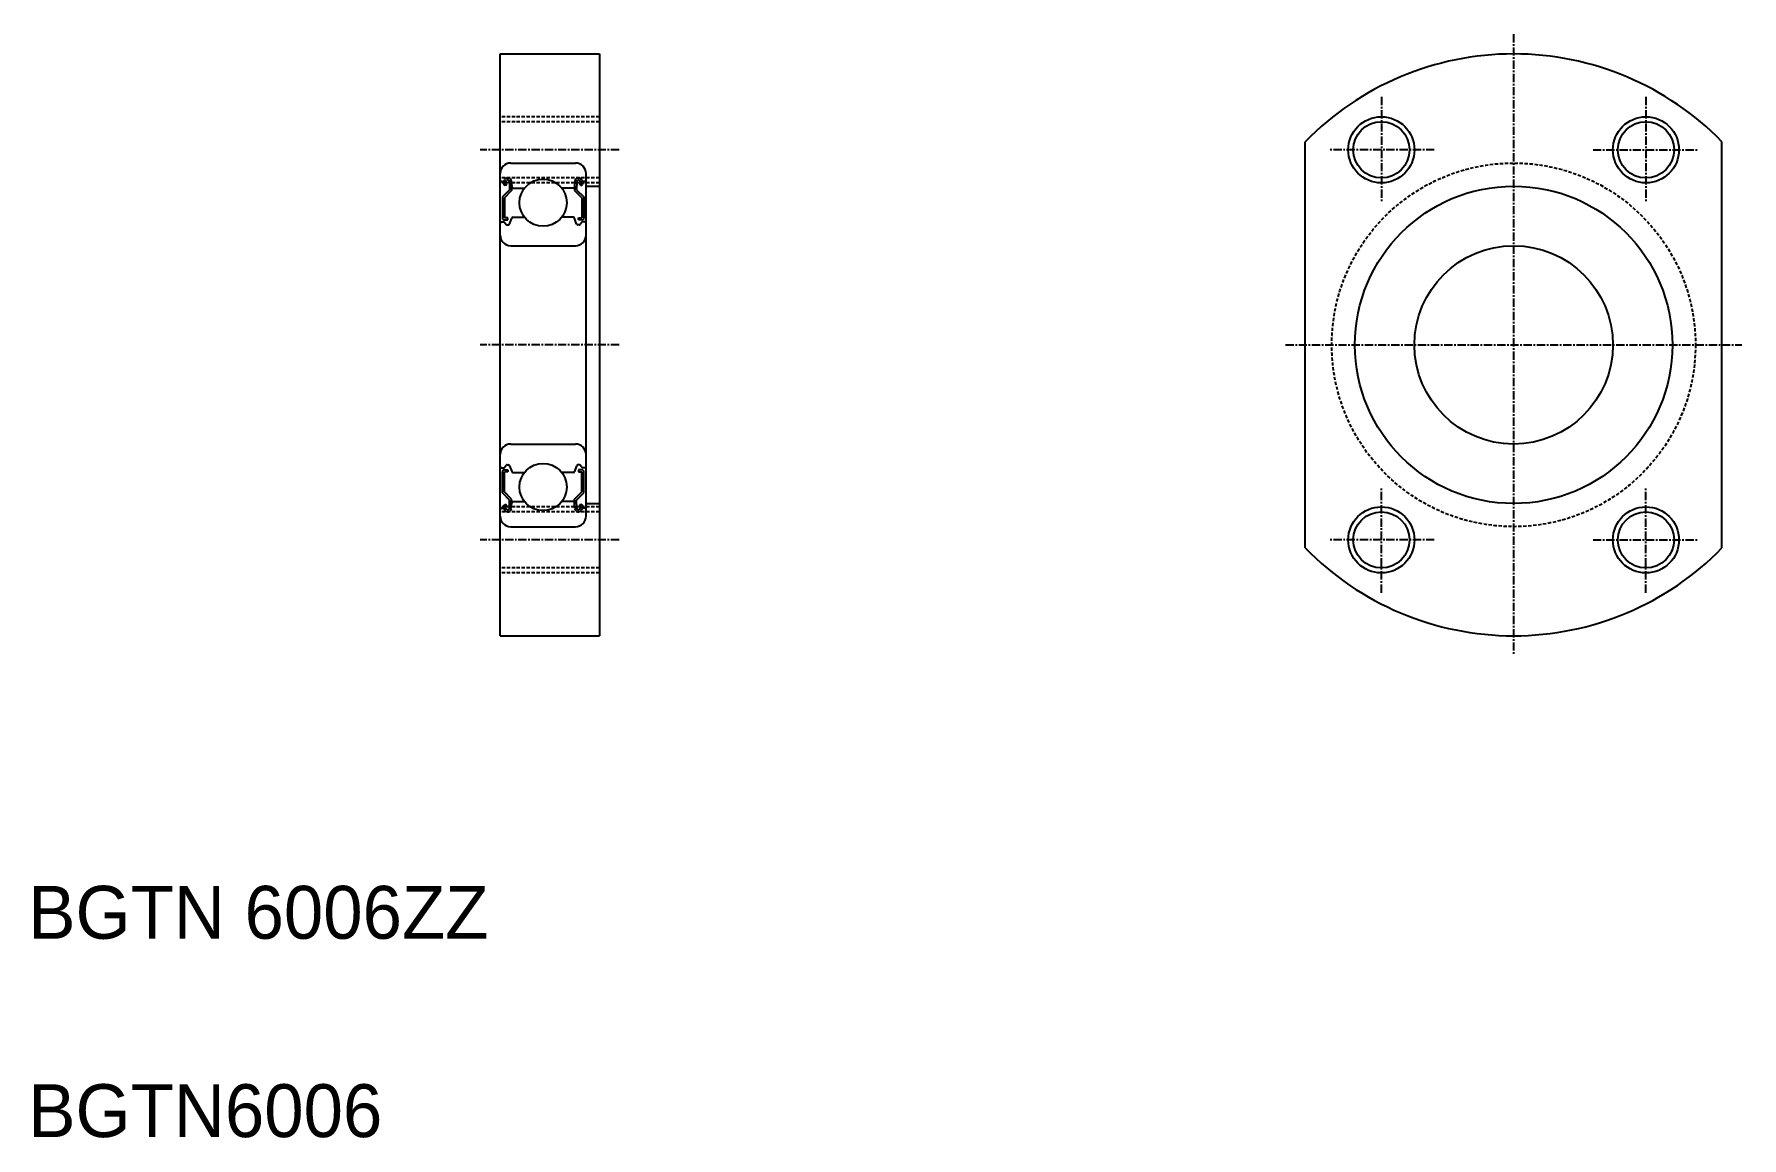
# Model space of a CAD drawing. Extents: x 144 to 403, y 90 to 257.
import ezdxf

# ---------------------------------------------------------------- set-up
doc = ezdxf.new("R2010")
doc.units = 0
doc.linetypes.add('CENTER', pattern=[2, 1.25, -0.25, 0.25, -0.25])
doc.linetypes.add('DASHED', pattern=[0.75, 0.5, -0.25])
doc.layers.get('0').update_dxf_attribs({"linetype": 'CONTINUOUS'})
doc.layers.add('CENTER', color=1, linetype='CENTER')

msp = doc.modelspace()

# ---------------------------------------------------------------- linework, layer by layer
at = {"color": 7, "linetype": 'CONTINUOUS'}
for p, q in [((214.93, 166.43), (214.93, 254.43)), ((214.93, 254.43), (229.93, 254.43)), ((229.93, 254.43), (229.93, 166.43)), ((336.67, 179.71), (336.67, 241.15)), ((399.67, 179.71), (399.67, 241.15)), ((216.53, 237.93), (226.33, 237.93)), ((215.13, 235.13), (215.43, 235.13)), ((215.43, 235.13), (215.66, 235.46)), ((215.68, 234.96), (215.91, 235.28)), ((216.33, 235.16), (216.37, 233.9)), ((216.62, 235.2), (216.7, 234.31)), ((226.24, 235.2), (226.16, 234.31)), ((226.54, 235.16), (226.49, 233.9)), ((227.19, 234.96), (226.95, 235.28)), ((227.43, 235.13), (227.2, 235.46)), ((227.73, 235.13), (227.43, 235.13)), ((227.93, 184.53), (227.93, 236.33)), ((216.37, 233.9), (215.27, 232.8)), ((215.27, 232.8), (215.27, 229.63)), ((215.75, 234.54), (215.51, 234.71)), ((216.67, 233.78), (215.57, 232.68)), ((215.57, 232.68), (215.57, 229.63)), ((215.92, 234.78), (215.68, 234.96)), ((215.75, 234.54), (215.92, 234.78)), ((216.67, 234.65), (216.67, 233.78)), ((216.9, 234.13), (218.62, 234.13)), ((225.96, 234.13), (224.25, 234.13)), ((226.19, 234.65), (226.19, 233.78)), ((226.19, 233.78), (227.29, 232.68)), ((226.49, 233.9), (227.59, 232.8)), ((226.94, 234.78), (227.19, 234.96)), ((227.11, 234.54), (226.94, 234.78)), ((227.11, 234.54), (227.36, 234.71)), ((227.29, 232.68), (227.29, 229.63)), ((227.59, 232.8), (227.59, 229.63)), ((227.93, 234.43), (229.93, 234.43)), ((215.13, 229.03), (215.53, 229.03)), ((215.53, 229.03), (215.85, 228.65)), ((216.09, 229.63), (215.57, 229.63)), ((215.57, 229.33), (216.09, 229.33)), ((216, 228.58), (216.18, 228.58)), ((216.09, 229.33), (216.09, 229.63)), ((216.37, 228.71), (216.69, 229.6)), ((216.88, 229.73), (218.62, 229.73)), ((225.99, 229.73), (224.25, 229.73)), ((226.5, 228.71), (226.17, 229.6)), ((226.86, 228.58), (226.69, 228.58)), ((226.77, 229.33), (226.77, 229.63)), ((226.77, 229.63), (227.29, 229.63)), ((227.29, 229.33), (226.77, 229.33)), ((227.33, 229.03), (227.01, 228.65)), ((227.73, 229.03), (227.33, 229.03)), ((216.53, 225.43), (226.33, 225.43)), ((216.53, 195.43), (226.33, 195.43)), ((215.13, 191.83), (215.53, 191.83)), ((215.27, 188.05), (215.27, 191.23)), ((215.53, 191.83), (215.85, 192.21)), ((215.57, 191.53), (216.09, 191.53)), ((215.57, 188.18), (215.57, 191.23)), ((216.09, 191.23), (215.57, 191.23)), ((216, 192.28), (216.18, 192.28)), ((216.09, 191.53), (216.09, 191.23)), ((216.37, 192.15), (216.69, 191.26)), ((216.88, 191.13), (218.62, 191.13)), ((225.99, 191.13), (224.25, 191.13)), ((226.5, 192.15), (226.17, 191.26)), ((226.86, 192.28), (226.69, 192.28)), ((226.77, 191.53), (226.77, 191.23)), ((227.29, 191.53), (226.77, 191.53)), ((226.77, 191.23), (227.29, 191.23)), ((227.33, 191.83), (227.01, 192.21)), ((227.29, 188.18), (227.29, 191.23)), ((227.73, 191.83), (227.33, 191.83)), ((227.59, 188.05), (227.59, 191.23)), ((216.37, 186.95), (215.27, 188.05)), ((215.75, 186.32), (215.51, 186.15)), ((216.67, 187.08), (215.57, 188.18)), ((215.92, 186.07), (215.68, 185.9)), ((215.75, 186.32), (215.92, 186.07)), ((216.33, 185.69), (216.37, 186.95)), ((216.62, 185.66), (216.7, 186.55)), ((216.67, 186.21), (216.67, 187.08)), ((216.9, 186.73), (218.62, 186.73)), ((225.96, 186.73), (224.25, 186.73)), ((226.24, 185.66), (226.16, 186.55)), ((226.19, 187.08), (227.29, 188.18)), ((226.19, 186.21), (226.19, 187.08)), ((226.49, 186.95), (227.59, 188.05)), ((226.54, 185.69), (226.49, 186.95)), ((227.11, 186.32), (226.94, 186.07)), ((226.94, 186.07), (227.19, 185.9)), ((227.11, 186.32), (227.36, 186.15)), ((227.93, 186.43), (229.93, 186.43)), ((215.13, 185.73), (215.43, 185.73)), ((215.43, 185.73), (215.66, 185.4)), ((215.68, 185.9), (215.91, 185.57)), ((227.19, 185.9), (226.95, 185.57)), ((227.43, 185.73), (227.2, 185.4)), ((227.73, 185.73), (227.43, 185.73)), ((216.53, 182.93), (226.33, 182.93)), ((214.93, 166.43), (229.93, 166.43))]:
    msp.add_line(p, q, dxfattribs=at)
at = {"color": 3, "linetype": 'DASHED'}
for p, q in [((229.93, 244.93), (214.93, 244.93)), ((229.93, 244.18), (214.93, 244.18)), ((229.93, 235.68), (214.93, 235.68)), ((229.93, 234.93), (214.93, 234.93)), ((229.93, 185.93), (214.93, 185.93)), ((229.93, 185.18), (214.93, 185.18)), ((229.93, 176.68), (214.93, 176.68)), ((229.93, 175.93), (214.93, 175.93))]:
    msp.add_line(p, q, dxfattribs=at)
at = {"color": 3, "linetype": 'CONTINUOUS'}
for centre in [(348.17, 239.93), (388.17, 239.93), (348.17, 180.93), (388.17, 180.93)]:
    msp.add_circle(centre, 5, dxfattribs=at)
at = {"color": 7, "linetype": 'CONTINUOUS'}
for centre, radius in [((348.17, 239.93), 4.25), ((388.17, 239.93), 4.25), ((221.43, 231.93), 3.57), ((368.17, 210.43), 24), ((368.17, 210.43), 15), ((221.43, 188.93), 3.57), ((348.17, 180.93), 4.25), ((388.17, 180.93), 4.25)]:
    msp.add_circle(centre, radius, dxfattribs=at)
at = {"color": 3, "linetype": 'DASHED'}
msp.add_circle((368.17, 210.43), 27.5, dxfattribs=at)
at = {"color": 7, "linetype": 'CONTINUOUS'}
for centre, radius, start, end in [((368.17, 210.43), 44, 44.2822, 135.7178), ((216.53, 236.33), 1.6, 90, 180), ((226.33, 236.33), 1.6, 0, 90), ((215.13, 235.33), 0.2, 180, 270), ((215.68, 234.95), 0.3, 144.9356, 235.0377), ((216.1, 235.15), 0.53, 5.0651, 144.9356), ((216.1, 235.15), 0.23, 2.1311, 144.9356), ((226.77, 235.15), 0.53, 35.0644, 174.9349), ((226.77, 235.15), 0.23, 35.0644, 177.8689), ((227.19, 234.95), 0.3, 304.9623, 35.0644), ((227.73, 235.33), 0.2, 270, 0), ((216.9, 234.33), 0.2, 185.0651, 270), ((225.96, 234.33), 0.2, 270, 354.9349), ((215.13, 228.83), 0.2, 90, 180), ((215.57, 229.63), 0.3, 180, 270), ((216, 228.78), 0.2, 219.9991, 270), ((216.18, 228.78), 0.2, 270, 339.9703), ((216.88, 229.53), 0.2, 90, 159.9703), ((225.99, 229.53), 0.2, 20.0297, 90), ((226.69, 228.78), 0.2, 200.0297, 270), ((226.86, 228.78), 0.2, 270, 320.0009), ((227.29, 229.63), 0.3, 270, 0), ((227.73, 228.83), 0.2, 0, 90), ((216.53, 227.03), 1.6, 180, 270), ((226.33, 227.03), 1.6, 270, 0), ((216.53, 193.83), 1.6, 90, 180), ((226.33, 193.83), 1.6, 0, 90), ((215.13, 192.03), 0.2, 180, 270), ((215.57, 191.23), 0.3, 90, 180), ((216, 192.08), 0.2, 90, 140.0009), ((216.18, 192.08), 0.2, 20.0297, 90), ((216.88, 191.33), 0.2, 200.0297, 270), ((225.99, 191.33), 0.2, 270, 339.9703), ((226.69, 192.08), 0.2, 90, 159.9703), ((226.86, 192.08), 0.2, 39.9991, 90), ((227.29, 191.23), 0.3, 0, 90), ((227.73, 192.03), 0.2, 270, 0), ((215.68, 185.9), 0.3, 124.9623, 215.0644), ((216.9, 186.53), 0.2, 90, 174.9349), ((225.96, 186.53), 0.2, 5.0651, 90), ((227.19, 185.9), 0.3, 324.9356, 55.0377), ((215.13, 185.53), 0.2, 90, 180), ((216.53, 184.53), 1.6, 180, 270), ((216.1, 185.7), 0.53, 215.0644, 354.9349), ((216.1, 185.7), 0.23, 215.0644, 357.8689), ((226.77, 185.7), 0.53, 185.0651, 324.9356), ((226.33, 184.53), 1.6, 270, 0), ((226.77, 185.7), 0.23, 182.1311, 324.9356), ((227.73, 185.53), 0.2, 0, 90), ((368.17, 210.43), 44, 224.2822, 315.7178)]:
    msp.add_arc(centre, radius, start, end, dxfattribs=at)
at = {"layer": 'CENTER', "color": 1, "linetype": 'CENTER'}
for p, q in [((368.17, 257.43), (368.17, 163.43)), ((348.17, 247.93), (348.17, 231.93)), ((388.17, 247.93), (388.17, 231.93)), ((232.93, 239.93), (211.93, 239.93)), ((356.17, 239.93), (340.17, 239.93)), ((380.17, 239.93), (396.17, 239.93)), ((232.93, 210.43), (211.93, 210.43)), ((333.67, 210.43), (402.67, 210.43)), ((348.17, 172.93), (348.17, 188.93)), ((388.17, 172.93), (388.17, 188.93)), ((232.93, 180.93), (211.93, 180.93)), ((356.17, 180.93), (340.17, 180.93)), ((380.17, 180.93), (396.17, 180.93))]:
    msp.add_line(p, q, dxfattribs=at)

# ---------------------------------------------------------------- texts
at = {"color": 7, "linetype": 'CONTINUOUS'}
for s, p in [('BGTN 6006ZZ', (143.6, 120.6)), ('BGTN6006', (143.6, 90.6))]:
    msp.add_text(s, height=8, dxfattribs=at).set_placement(p)

doc.saveas('drawing.dxf')
